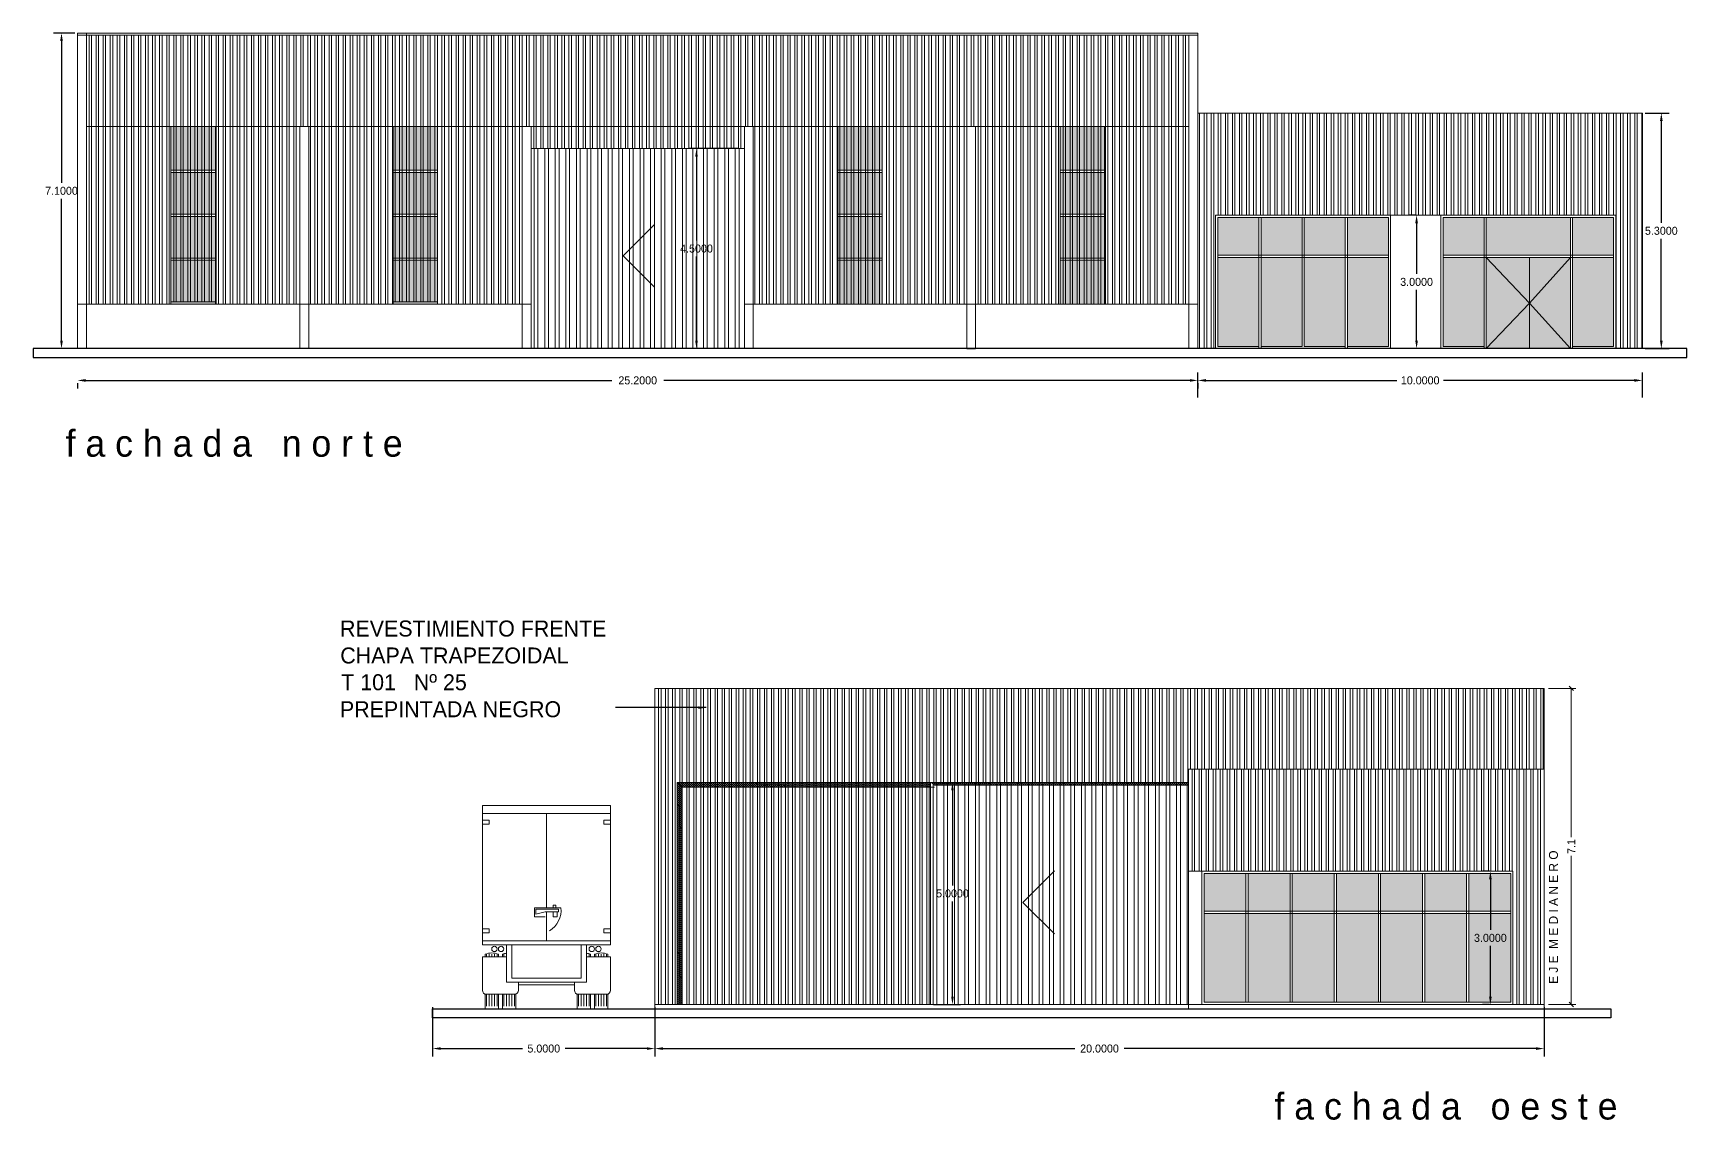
# Model space of a CAD drawing. Header units: millimetres. Extents: x 1972 to 5740, y 370 to 952.
# Drawn here: x 2645.37 to 2682.57, y 476.57 to 501.02 of the extents above; entities that cross this region are included whole.
import ezdxf

# ---------------------------------------------------------------- set-up
doc = ezdxf.new("R2010")
doc.units = ezdxf.units.MM
doc.header["$LTSCALE"] = 15
for name, color, linetype, lineweight in [('COTAS', 5, 'Continuous', 20), ('MUROS', 1, 'Continuous', 30), ('SOMBRAS', 95, 'Continuous', 18), ('VISTAS', 8, 'Continuous', 18)]:
    doc.layers.add(name, color=color, linetype=linetype, lineweight=lineweight)
doc.dimstyles.get("Standard").update_dxf_attribs({"dimtxt": 0.18, "dimasz": 0.18, "dimexe": 0.18, "dimexo": 0.0625, "dimgap": 0.09, "dimtad": 0, "dimtih": 1, "dimtoh": 1, "dimdec": 4, "dimzin": 0, "dimdsep": 46, "dimtxsty": 'Standard', "dimcen": 0.09, "dimadec": 0, "dimazin": 0, "dimtfac": 1, "dimtdec": 4, "dimtofl": 0, "dimtmove": 0, "dimatfit": 3, "dimfxl": 1, "dimtolj": 1, "dimtzin": 0, "dimarcsym": 0})
pattern_1 = [(90, (2965.61063, 724.34068), (-0.15875, 1e-16), []), (90, (2965.5545, 724.39681), (-0.15875, 1e-16), [])]

# ---------------------------------------------------------------- blocks, each defined once
blk = doc.blocks.new('*D82')
at = {"layer": 'Defpoints', "color": 0, "linetype": 'Continuous', "ltscale": 0.001, "transparency": 16777216}
for p in [(2676.528, 496.925), (2676.486, 493.925), (2676.528, 493.925)]:
    blk.add_point(p, dxfattribs=at)
at = {"layer": 'SOMBRAS', "color": 0, "linetype": 'Continuous', "lineweight": -2, "ltscale": 0.001, "transparency": 16777216}
for p, q in [((2676.466, 496.925), (2676.306, 496.925)), ((2676.486, 496.745), (2676.486, 495.605)), ((2676.486, 494.105), (2676.486, 495.245)), ((2676.466, 493.925), (2676.306, 493.925))]:
    blk.add_line(p, q, dxfattribs=at)
at = {"layer": 'SOMBRAS', "color": 0, "linetype": 'Continuous', "ltscale": 0.001, "transparency": 16777216}
for points in [[(2676.456, 496.745), (2676.516, 496.745), (2676.486, 496.925)], [(2676.456, 494.105), (2676.516, 494.105), (2676.486, 493.925)]]:
    blk.add_solid(points, dxfattribs=at)
at = {"layer": 'SOMBRAS', "color": 0, "linetype": 'Continuous', "ltscale": 0.001, "transparency": 16777216, "insert": (2676.486, 495.425), "char_height": 0.18, "attachment_point": 5}
blk.add_mtext('\\A1;3.0000', dxfattribs=at)
blk = doc.blocks.new('*D76')
at = {"layer": 'Defpoints', "color": 0, "linetype": 'Continuous', "ltscale": 0.001, "transparency": 16777216}
for p in [(2681.567, 493.209), (2671.567, 492.76), (2681.567, 492.76)]:
    blk.add_point(p, dxfattribs=at)
at = {"layer": 'SOMBRAS', "color": 0, "linetype": 'Continuous', "lineweight": -2, "ltscale": 0.001, "transparency": 16777216}
for p, q in [((2671.567, 492.823), (2671.567, 493.389)), ((2681.567, 492.823), (2681.567, 493.389)), ((2671.747, 493.209), (2676.042, 493.209)), ((2681.387, 493.209), (2677.092, 493.209))]:
    blk.add_line(p, q, dxfattribs=at)
at = {"layer": 'SOMBRAS', "color": 0, "linetype": 'Continuous', "ltscale": 0.001, "transparency": 16777216}
for points in [[(2671.747, 493.239), (2671.747, 493.179), (2671.567, 493.209)], [(2681.387, 493.239), (2681.387, 493.179), (2681.567, 493.209)]]:
    blk.add_solid(points, dxfattribs=at)
at = {"layer": 'SOMBRAS', "color": 0, "linetype": 'Continuous', "ltscale": 0.001, "transparency": 16777216, "insert": (2676.567, 493.209), "char_height": 0.18, "attachment_point": 5}
blk.add_mtext('\\A1;10.0000', dxfattribs=at)
blk = doc.blocks.new('*D77')
at = {"layer": 'Defpoints', "color": 0, "linetype": 'Continuous', "ltscale": 0.001, "transparency": 16777216}
for p in [(2646.367, 493.209), (2646.367, 493.209), (2671.567, 493.209)]:
    blk.add_point(p, dxfattribs=at)
at = {"layer": 'SOMBRAS', "color": 0, "linetype": 'Continuous', "lineweight": -2, "ltscale": 0.001, "transparency": 16777216}
for p, q in [((2646.367, 493.147), (2646.367, 493.029)), ((2646.547, 493.209), (2658.382, 493.209)), ((2671.387, 493.209), (2659.552, 493.209)), ((2671.567, 493.147), (2671.567, 493.029))]:
    blk.add_line(p, q, dxfattribs=at)
at = {"layer": 'SOMBRAS', "color": 0, "linetype": 'Continuous', "ltscale": 0.001, "transparency": 16777216}
for points in [[(2646.547, 493.239), (2646.547, 493.179), (2646.367, 493.209)], [(2671.387, 493.239), (2671.387, 493.179), (2671.567, 493.209)]]:
    blk.add_solid(points, dxfattribs=at)
at = {"layer": 'SOMBRAS', "color": 0, "linetype": 'Continuous', "ltscale": 0.001, "transparency": 16777216, "insert": (2658.967, 493.209), "char_height": 0.18, "attachment_point": 5}
blk.add_mtext('\\A1;25.2000', dxfattribs=at)
blk = doc.blocks.new('*D78')
at = {"layer": 'Defpoints', "color": 0, "linetype": 'Continuous', "ltscale": 0.001, "transparency": 16777216}
for p in [(2661.292, 498.425), (2660.289, 493.925), (2661.292, 493.925)]:
    blk.add_point(p, dxfattribs=at)
at = {"layer": 'SOMBRAS', "color": 0, "linetype": 'Continuous', "lineweight": -2, "ltscale": 0.001, "transparency": 16777216}
for p, q in [((2661.23, 498.425), (2660.109, 498.425)), ((2660.289, 498.245), (2660.289, 496.355)), ((2660.289, 494.105), (2660.289, 495.995)), ((2661.23, 493.925), (2660.109, 493.925))]:
    blk.add_line(p, q, dxfattribs=at)
at = {"layer": 'SOMBRAS', "color": 0, "linetype": 'Continuous', "ltscale": 0.001, "transparency": 16777216}
for points in [[(2660.259, 498.245), (2660.319, 498.245), (2660.289, 498.425)], [(2660.259, 494.105), (2660.319, 494.105), (2660.289, 493.925)]]:
    blk.add_solid(points, dxfattribs=at)
at = {"layer": 'SOMBRAS', "color": 0, "linetype": 'Continuous', "ltscale": 0.001, "transparency": 16777216, "insert": (2660.289, 496.175), "char_height": 0.18, "attachment_point": 5}
blk.add_mtext('\\A1;4.5000', dxfattribs=at)
blk = doc.blocks.new('_OBLIQUE')
at = {"color": 0, "linetype": 'ByBlock', "ltscale": 0.05}
blk.add_line((-0.5, -0.5), (0.5, 0.5), dxfattribs=at)
blk = doc.blocks.new('*D95')
at = {"layer": 'Defpoints', "color": 0, "linetype": 'Continuous', "ltscale": 0.001, "transparency": 16777216}
for p in [(2659.354, 479.165), (2679.354, 479.165), (2659.354, 478.175)]:
    blk.add_point(p, dxfattribs=at)
at = {"layer": 'SOMBRAS', "color": 0, "linetype": 'Continuous', "lineweight": -2, "ltscale": 0.001, "transparency": 16777216}
for p, q in [((2659.354, 479.103), (2659.354, 477.995)), ((2679.354, 479.103), (2679.354, 477.995)), ((2659.534, 478.175), (2668.799, 478.175)), ((2679.174, 478.175), (2669.909, 478.175))]:
    blk.add_line(p, q, dxfattribs=at)
at = {"layer": 'SOMBRAS', "color": 0, "linetype": 'Continuous', "ltscale": 0.001, "transparency": 16777216}
for points in [[(2659.534, 478.205), (2659.534, 478.145), (2659.354, 478.175)], [(2679.174, 478.205), (2679.174, 478.145), (2679.354, 478.175)]]:
    blk.add_solid(points, dxfattribs=at)
at = {"layer": 'SOMBRAS', "color": 0, "linetype": 'Continuous', "ltscale": 0.001, "transparency": 16777216, "insert": (2669.354, 478.175), "char_height": 0.18, "attachment_point": 5}
blk.add_mtext('\\A1;20.0000', dxfattribs=at)
blk = doc.blocks.new('*D96')
at = {"layer": 'Defpoints', "color": 0, "linetype": 'Continuous', "ltscale": 0.001, "transparency": 16777216}
for p in [(2654.354, 479.165), (2659.354, 479.165), (2654.354, 478.175)]:
    blk.add_point(p, dxfattribs=at)
at = {"layer": 'SOMBRAS', "color": 0, "linetype": 'Continuous', "lineweight": -2, "ltscale": 0.001, "transparency": 16777216}
for p, q in [((2654.354, 479.103), (2654.354, 477.995)), ((2659.354, 479.103), (2659.354, 477.995)), ((2654.534, 478.175), (2656.374, 478.175)), ((2659.174, 478.175), (2657.334, 478.175))]:
    blk.add_line(p, q, dxfattribs=at)
at = {"layer": 'SOMBRAS', "color": 0, "linetype": 'Continuous', "ltscale": 0.001, "transparency": 16777216}
for points in [[(2654.534, 478.205), (2654.534, 478.145), (2654.354, 478.175)], [(2659.174, 478.205), (2659.174, 478.145), (2659.354, 478.175)]]:
    blk.add_solid(points, dxfattribs=at)
at = {"layer": 'SOMBRAS', "color": 0, "linetype": 'Continuous', "ltscale": 0.001, "transparency": 16777216, "insert": (2656.854, 478.175), "char_height": 0.18, "attachment_point": 5}
blk.add_mtext('\\A1;5.0000', dxfattribs=at)
blk = doc.blocks.new('*D327')
at = {"layer": 'Defpoints', "color": 0, "linetype": 'Continuous', "ltscale": 0.001, "transparency": 16777216}
for p in [(2665.554, 484.165), (2665.554, 479.165), (2666.047, 479.165)]:
    blk.add_point(p, dxfattribs=at)
at = {"layer": 'SOMBRAS', "color": 0, "linetype": 'Continuous', "lineweight": -2, "ltscale": 0.001, "transparency": 16777216}
for p, q in [((2665.617, 484.165), (2666.227, 484.165)), ((2666.047, 483.985), (2666.047, 481.845)), ((2666.047, 479.345), (2666.047, 481.485)), ((2665.617, 479.165), (2666.227, 479.165))]:
    blk.add_line(p, q, dxfattribs=at)
at = {"layer": 'SOMBRAS', "color": 0, "linetype": 'Continuous', "ltscale": 0.001, "transparency": 16777216}
for points in [[(2666.017, 483.985), (2666.077, 483.985), (2666.047, 484.165)], [(2666.017, 479.345), (2666.077, 479.345), (2666.047, 479.165)]]:
    blk.add_solid(points, dxfattribs=at)
at = {"layer": 'SOMBRAS', "color": 0, "linetype": 'Continuous', "ltscale": 0.001, "transparency": 16777216, "insert": (2666.047, 481.665), "char_height": 0.18, "attachment_point": 5}
blk.add_mtext('\\A1;5.0000', dxfattribs=at)
blk = doc.blocks.new('*D328')
at = {"layer": 'Defpoints', "color": 0, "linetype": 'Continuous', "ltscale": 0.001, "transparency": 16777216}
for p in [(2678.189, 482.165), (2678.146, 479.165), (2678.189, 479.165)]:
    blk.add_point(p, dxfattribs=at)
at = {"layer": 'SOMBRAS', "color": 0, "linetype": 'Continuous', "lineweight": -2, "ltscale": 0.001, "transparency": 16777216}
for p, q in [((2678.126, 482.165), (2677.966, 482.165)), ((2678.146, 481.985), (2678.146, 480.845)), ((2678.146, 479.345), (2678.146, 480.485)), ((2678.126, 479.165), (2677.966, 479.165))]:
    blk.add_line(p, q, dxfattribs=at)
at = {"layer": 'SOMBRAS', "color": 0, "linetype": 'Continuous', "ltscale": 0.001, "transparency": 16777216}
for points in [[(2678.116, 481.985), (2678.176, 481.985), (2678.146, 482.165)], [(2678.116, 479.345), (2678.176, 479.345), (2678.146, 479.165)]]:
    blk.add_solid(points, dxfattribs=at)
at = {"layer": 'SOMBRAS', "color": 0, "linetype": 'Continuous', "ltscale": 0.001, "transparency": 16777216, "insert": (2678.146, 480.665), "char_height": 0.18, "attachment_point": 5}
blk.add_mtext('\\A1;3.0000', dxfattribs=at)
blk = doc.blocks.new('*D105')
at = {"layer": 'Defpoints', "color": 0, "linetype": 'Continuous', "ltscale": 0.001, "transparency": 16777216}
for p in [(2646.367, 501.025), (2646.006, 493.925), (2646.367, 493.925)]:
    blk.add_point(p, dxfattribs=at)
at = {"layer": 'SOMBRAS', "color": 0, "linetype": 'Continuous', "lineweight": -2, "ltscale": 0.001, "transparency": 16777216}
for p, q in [((2646.304, 501.025), (2645.826, 501.025)), ((2646.006, 500.845), (2646.006, 497.655)), ((2646.006, 494.105), (2646.006, 497.295)), ((2646.304, 493.925), (2645.826, 493.925))]:
    blk.add_line(p, q, dxfattribs=at)
at = {"layer": 'SOMBRAS', "color": 0, "linetype": 'Continuous', "ltscale": 0.001, "transparency": 16777216}
for points in [[(2645.976, 500.845), (2646.036, 500.845), (2646.006, 501.025)], [(2645.976, 494.105), (2646.036, 494.105), (2646.006, 493.925)]]:
    blk.add_solid(points, dxfattribs=at)
at = {"layer": 'SOMBRAS', "color": 0, "linetype": 'Continuous', "ltscale": 0.001, "transparency": 16777216, "insert": (2646.006, 497.475), "char_height": 0.18, "attachment_point": 5}
blk.add_mtext('\\A1;7.1000', dxfattribs=at)
blk = doc.blocks.new('*D280')
at = {"layer": 'Defpoints', "color": 0, "linetype": 'Continuous', "ltscale": 0.001, "transparency": 16777216}
for p in [(2681.567, 499.225), (2681.567, 493.925), (2681.991, 493.925)]:
    blk.add_point(p, dxfattribs=at)
at = {"layer": 'SOMBRAS', "color": 0, "linetype": 'Continuous', "lineweight": -2, "ltscale": 0.001, "transparency": 16777216}
for p, q in [((2681.629, 499.225), (2682.171, 499.225)), ((2681.991, 499.045), (2681.991, 496.755)), ((2681.991, 494.105), (2681.991, 496.395)), ((2681.629, 493.925), (2682.171, 493.925))]:
    blk.add_line(p, q, dxfattribs=at)
at = {"layer": 'SOMBRAS', "color": 0, "linetype": 'Continuous', "ltscale": 0.001, "transparency": 16777216}
for points in [[(2681.961, 499.045), (2682.021, 499.045), (2681.991, 499.225)], [(2681.961, 494.105), (2682.021, 494.105), (2681.991, 493.925)]]:
    blk.add_solid(points, dxfattribs=at)
at = {"layer": 'SOMBRAS', "color": 0, "linetype": 'Continuous', "ltscale": 0.001, "transparency": 16777216, "insert": (2681.991, 496.575), "char_height": 0.18, "attachment_point": 5}
blk.add_mtext('\\A1;5.3000', dxfattribs=at)

msp = doc.modelspace()

# ---------------------------------------------------------------- hatches: boundary and pattern name
at = {"layer": 'SOMBRAS'}
h = msp.add_hatch(dxfattribs=at)
h.set_pattern_fill('STEEL', color=256, scale=0.05, angle=45, style=0)
h.set_pattern_definition(pattern_1)
h.paths.add_polyline_path([(2668.46683, 498.92484), (2669.46683, 498.92484), (2669.46683, 497.93734), (2668.46683, 497.93734)])
h.paths.add_polyline_path([(2668.46683, 497.93734), (2669.46683, 497.93734), (2669.46683, 497.88734), (2668.46683, 497.88734)])
h.paths.add_polyline_path([(2668.46683, 497.88734), (2669.46683, 497.88734), (2669.46683, 496.94984), (2668.46683, 496.94984)])
h.paths.add_polyline_path([(2668.46683, 496.94984), (2669.46683, 496.94984), (2669.46683, 496.89984), (2668.46683, 496.89984)])
h.paths.add_polyline_path([(2668.46683, 496.89984), (2669.46683, 496.89984), (2669.46683, 495.96234), (2668.46683, 495.96234)])
h.paths.add_polyline_path([(2668.46683, 495.96234), (2669.46683, 495.96234), (2669.46683, 495.91234), (2668.46683, 495.91234)])
h.paths.add_polyline_path([(2668.46683, 495.91234), (2669.46683, 495.91234), (2669.46683, 494.92484), (2668.46683, 494.92484)])
h.paths.add_polyline_path([(2663.46683, 495.91234), (2664.46683, 495.91234), (2664.46683, 494.92484), (2663.46683, 494.92484)])
h.paths.add_polyline_path([(2663.46683, 495.96234), (2664.46683, 495.96234), (2664.46683, 495.91234), (2663.46683, 495.91234)])
h.paths.add_polyline_path([(2663.46683, 496.89984), (2664.46683, 496.89984), (2664.46683, 495.96234), (2663.46683, 495.96234)])
h.paths.add_polyline_path([(2663.46683, 496.94984), (2664.46683, 496.94984), (2664.46683, 496.89984), (2663.46683, 496.89984)])
h.paths.add_polyline_path([(2663.46683, 497.88734), (2664.46683, 497.88734), (2664.46683, 496.94984), (2663.46683, 496.94984)])
h.paths.add_polyline_path([(2663.46683, 497.93734), (2664.46683, 497.93734), (2664.46683, 497.88734), (2663.46683, 497.88734)])
h.paths.add_polyline_path([(2663.46683, 498.92484), (2664.46683, 498.92484), (2664.46683, 497.93734), (2663.46683, 497.93734)])
h.paths.add_polyline_path([(2653.46683, 495.91234), (2654.46683, 495.91234), (2654.46683, 494.97484), (2653.46683, 494.97484)])
h.paths.add_polyline_path([(2653.46683, 495.96234), (2654.46683, 495.96234), (2654.46683, 495.91234), (2653.46683, 495.91234)])
h.paths.add_polyline_path([(2653.46683, 496.89984), (2654.46683, 496.89984), (2654.46683, 495.96234), (2653.46683, 495.96234)])
h.paths.add_polyline_path([(2653.46683, 496.94984), (2654.46683, 496.94984), (2654.46683, 496.89984), (2653.46683, 496.89984)])
h.paths.add_polyline_path([(2653.46683, 497.88734), (2654.46683, 497.88734), (2654.46683, 496.94984), (2653.46683, 496.94984)])
h.paths.add_polyline_path([(2653.46683, 497.93734), (2654.46683, 497.93734), (2654.46683, 497.88734), (2653.46683, 497.88734)])
h.paths.add_polyline_path([(2653.46683, 498.92484), (2654.46683, 498.92484), (2654.46683, 497.93734), (2653.46683, 497.93734)])
h.paths.add_polyline_path([(2648.46683, 495.91234), (2649.46683, 495.91234), (2649.46683, 494.97484), (2648.46683, 494.97484)])
h.paths.add_polyline_path([(2648.46683, 495.96234), (2649.46683, 495.96234), (2649.46683, 495.91234), (2648.46683, 495.91234)])
h.paths.add_polyline_path([(2648.46683, 496.89984), (2649.46683, 496.89984), (2649.46683, 495.96234), (2648.46683, 495.96234)])
h.paths.add_polyline_path([(2648.46683, 496.94984), (2649.46683, 496.94984), (2649.46683, 496.89984), (2648.46683, 496.89984)])
h.paths.add_polyline_path([(2648.46683, 497.88734), (2649.46683, 497.88734), (2649.46683, 496.94984), (2648.46683, 496.94984)])
h.paths.add_polyline_path([(2648.46683, 497.93734), (2649.46683, 497.93734), (2649.46683, 497.88734), (2648.46683, 497.88734)])
h.paths.add_polyline_path([(2648.46683, 498.92484), (2649.46683, 498.92484), (2649.46683, 497.93734), (2648.46683, 497.93734)])
h.paths.add_polyline_path([(2669.46683, 498.92484), (2671.36683, 498.92484), (2671.36683, 494.92484), (2669.46683, 494.92484)])
h.paths.add_polyline_path([(2666.56683, 498.92484), (2668.46683, 498.92484), (2668.46683, 494.92484), (2666.56683, 494.92484)])
h.paths.add_polyline_path([(2664.46683, 498.92484), (2666.36683, 498.92484), (2666.36683, 494.92484), (2664.46683, 494.92484)])
h.paths.add_polyline_path([(2663.46683, 494.92484), (2661.56683, 494.92484), (2661.56683, 498.92484), (2663.46683, 498.92484)])
h.paths.add_polyline_path([(2656.36683, 494.92484), (2654.46683, 494.92484), (2654.46683, 498.92484), (2656.36683, 498.92484)])
h.paths.add_polyline_path([(2653.46683, 494.92484), (2651.56683, 494.92484), (2651.56683, 498.92484), (2653.46683, 498.92484)])
h.paths.add_polyline_path([(2649.46683, 498.92484), (2651.36683, 498.92484), (2651.36683, 494.92484), (2649.46683, 494.92484)])
h.paths.add_polyline_path([(2648.46683, 494.92484), (2646.56683, 494.92484), (2646.56683, 498.92484), (2648.46683, 498.92484)])
h.paths.add_polyline_path([(2661.36683, 498.42484), (2659.46683, 498.42484), (2659.46683, 498.92484), (2661.36683, 498.92484)])
h.paths.add_polyline_path([(2658.46683, 498.42484), (2656.56683, 498.42484), (2656.56683, 498.92484), (2658.46683, 498.92484)])
h.paths.add_polyline_path([(2659.46683, 498.42484), (2658.46683, 498.42484), (2658.46683, 498.92484), (2659.46683, 498.92484)])
h.paths.add_polyline_path([(2671.36683, 500.97484), (2646.56683, 500.97484), (2646.56683, 498.92484), (2671.36683, 498.92484)])
h = msp.add_hatch(dxfattribs=at)
h.set_pattern_fill('STEEL', color=256, scale=0.05, angle=45, style=0)
h.set_pattern_definition(pattern_1)
h.paths.add_polyline_path([(2681.56683, 499.22484), (2671.56683, 499.22484), (2671.56683, 493.92484), (2671.96683, 493.92484), (2671.96683, 496.92484), (2680.96683, 496.92484), (2680.96683, 493.92484), (2681.35683, 493.92484), (2681.47633, 493.92484), (2681.56683, 493.92484)])
at = {"layer": 'SOMBRAS', "linetype": 'Continuous', "ltscale": 0.001}
h = msp.add_hatch(color=256, dxfattribs=at)
h.set_gradient(color1=(122, 128, 133), one_color=1, tint=1, name='INVHEMISPHERICAL')
h.paths.add_polyline_path([(2648.46683, 498.92484), (2649.46683, 498.92484), (2649.46683, 497.93734), (2648.46683, 497.93734)])
h.paths.add_polyline_path([(2648.46683, 496.94984), (2648.46683, 497.88734), (2649.46683, 497.88734), (2649.46683, 496.94984)])
h.paths.add_polyline_path([(2649.46683, 496.89984), (2649.46683, 495.96234), (2648.46683, 495.96234), (2648.46683, 496.89984)])
h.paths.add_polyline_path([(2648.46683, 494.92484), (2648.46683, 495.91234), (2649.46683, 495.91234), (2649.46683, 494.92484)])
h = msp.add_hatch(color=256, dxfattribs=at)
h.set_gradient(color1=(122, 128, 133), one_color=1, tint=1, name='INVHEMISPHERICAL')
h.paths.add_polyline_path([(2653.46683, 498.92484), (2654.46683, 498.92484), (2654.46683, 497.93734), (2653.46683, 497.93734)])
h.paths.add_polyline_path([(2653.46683, 496.94984), (2653.46683, 497.88734), (2654.46683, 497.88734), (2654.46683, 496.94984)])
h.paths.add_polyline_path([(2654.46683, 496.89984), (2654.46683, 495.96234), (2653.46683, 495.96234), (2653.46683, 496.89984)])
h.paths.add_polyline_path([(2653.46683, 494.92484), (2653.46683, 495.91234), (2654.46683, 495.91234), (2654.46683, 494.92484)])
h = msp.add_hatch(color=256, dxfattribs=at)
h.set_gradient(color1=(122, 128, 133), one_color=1, tint=1, name='INVHEMISPHERICAL')
h.paths.add_polyline_path([(2663.46683, 498.92484), (2664.46683, 498.92484), (2664.46683, 497.93734), (2663.46683, 497.93734)])
h.paths.add_polyline_path([(2663.46683, 496.94984), (2663.46683, 497.88734), (2664.46683, 497.88734), (2664.46683, 496.94984)])
h.paths.add_polyline_path([(2664.46683, 496.89984), (2664.46683, 495.96234), (2663.46683, 495.96234), (2663.46683, 496.89984)])
h.paths.add_polyline_path([(2663.46683, 494.92484), (2663.46683, 495.91234), (2664.46683, 495.91234), (2664.46683, 494.92484)])
h = msp.add_hatch(color=256, dxfattribs=at)
h.set_gradient(color1=(122, 128, 133), one_color=1, tint=1, name='INVHEMISPHERICAL')
h.paths.add_polyline_path([(2668.46683, 498.92484), (2669.46683, 498.92484), (2669.46683, 497.93734), (2668.46683, 497.93734)])
h.paths.add_polyline_path([(2668.46683, 496.94984), (2668.46683, 497.88734), (2669.46683, 497.88734), (2669.46683, 496.94984)])
h.paths.add_polyline_path([(2669.46683, 496.89984), (2669.46683, 495.96234), (2668.46683, 495.96234), (2668.46683, 496.89984)])
h.paths.add_polyline_path([(2668.46683, 494.92484), (2668.46683, 495.91234), (2669.46683, 495.91234), (2669.46683, 494.92484)])
at = {"layer": 'SOMBRAS'}
h = msp.add_hatch(dxfattribs=at)
h.set_pattern_fill('STEEL', color=256, scale=0.075, angle=45, style=0)
h.set_pattern_definition([(90, (3030.57782, 1465.9276), (-0.238125, 1e-16), []), (90, (3030.49363, 1466.01178), (-0.238125, 1e-16), [])])
h.paths.add_polyline_path([(2661.36683, 493.92484), (2661.36683, 498.42484), (2656.56683, 498.42484), (2656.56683, 493.92484)])
at = {"layer": 'SOMBRAS', "linetype": 'Continuous', "ltscale": 0.001}
h = msp.add_hatch(color=256, dxfattribs=at)
h.set_gradient(color1=(122, 128, 133), one_color=1, tint=1)
h.paths.add_polyline_path([(2679.9454, 496.02484), (2679.9454, 496.87484), (2678.05254, 496.87484), (2678.05254, 496.02484)])
h.paths.add_polyline_path([(2678.00254, 496.02484), (2678.00254, 496.87484), (2677.08111, 496.87484), (2677.08111, 496.02484)], flags=17)
h.paths.add_polyline_path([(2672.93826, 493.97484), (2672.93826, 495.97484), (2672.01683, 495.97484), (2672.01683, 493.97484)])
h.paths.add_polyline_path([(2673.90969, 493.97484), (2673.90969, 495.97484), (2672.98826, 495.97484), (2672.98826, 493.97484)])
h.paths.add_polyline_path([(2674.88111, 493.97484), (2674.88111, 495.97484), (2673.95969, 495.97484), (2673.95969, 493.97484)])
h.paths.add_polyline_path([(2675.85254, 493.97484), (2675.85254, 495.97484), (2674.93111, 495.97484), (2674.93111, 493.97484)])
h.paths.add_polyline_path([(2675.85254, 496.02484), (2675.85254, 496.87484), (2674.93111, 496.87484), (2674.93111, 496.02484)])
h.paths.add_polyline_path([(2674.88111, 496.02484), (2674.88111, 496.87484), (2673.95969, 496.87484), (2673.95969, 496.02484)])
h.paths.add_polyline_path([(2673.90969, 496.02484), (2673.90969, 496.87484), (2672.98826, 496.87484), (2672.98826, 496.02484)])
h.paths.add_polyline_path([(2672.93826, 496.02484), (2672.93826, 496.87484), (2672.01683, 496.87484), (2672.01683, 496.02484)])
h.paths.add_polyline_path([(2678.00254, 493.97484), (2678.00254, 495.97484), (2677.08111, 495.97484), (2677.08111, 493.97484)], flags=17)
h.paths.add_polyline_path([(2679.0255, 494.94984), (2678.05254, 495.97484), (2678.05254, 493.92484)], flags=17)
h.paths.add_polyline_path([(2679.0255, 493.92484), (2679.0255, 494.94984), (2678.05254, 493.92484)])
h.paths.add_polyline_path([(2679.0255, 494.94984), (2679.0255, 495.97484), (2678.05254, 495.97484)], flags=17)
h.paths.add_polyline_path([(2679.9454, 495.97484), (2679.0255, 495.97484), (2679.0255, 494.94984)], flags=17)
h.paths.add_polyline_path([(2679.9454, 493.92484), (2679.9454, 495.97484), (2679.0255, 494.94984)], flags=17)
h.paths.add_polyline_path([(2679.9454, 493.92484), (2679.0255, 494.94984), (2679.0255, 493.92484)], flags=17)
h.paths.add_polyline_path([(2680.91683, 493.97484), (2680.91683, 495.97484), (2679.9954, 495.97484), (2679.9954, 493.97484)], flags=17)
h.paths.add_polyline_path([(2680.91683, 496.02484), (2680.91683, 496.87484), (2679.9954, 496.87484), (2679.9954, 496.02484)], flags=17)
at = {"layer": 'SOMBRAS'}
h = msp.add_hatch(dxfattribs=at)
h.set_pattern_fill('STEEL', color=256, scale=0.05, angle=45, style=0)
h.set_pattern_definition([(90, (2491.21654, 799.25329), (-0.15875, 0), []), (90, (2491.16042, 799.30941), (-0.15875, 0), [])])
h.paths.add_polyline_path([(2659.35449, 486.27826), (2659.35449, 479.16547), (2665.55449, 479.16547), (2665.55449, 484.16547), (2671.35449, 484.16547), (2671.35449, 484.46547), (2679.35449, 484.46547), (2679.35449, 486.27826)])
h.paths.add_polyline_path([(2665.61168, 481.80047), (2666.48168, 481.80047), (2666.48168, 481.53047), (2665.61168, 481.53047)], flags=25)
h = msp.add_hatch(dxfattribs=at)
h.set_pattern_fill('STEEL', color=256, scale=0.05, angle=45, style=0)
h.set_pattern_definition([(90, (1749.62964, 864.22048), (-0.15875, 0), []), (90, (1749.57351, 864.2766), (-0.15875, 0), [])])
h.paths.add_polyline_path([(2671.35449, 484.46547), (2671.35449, 482.16547), (2678.65449, 482.16547), (2678.65449, 479.16547), (2679.35449, 479.16547), (2679.35449, 484.46547)])
at = {"layer": 'SOMBRAS', "linetype": 'Continuous', "ltscale": 0.001}
h = msp.add_hatch(dxfattribs=at)
h.set_pattern_fill('LINE', color=256, scale=0.01, angle=135, style=0)
h.set_pattern_definition([(135, (2659.85488, 479.165466), (-0.02245064, -0.02245064), [])])
h.paths.add_polyline_path([(2671.35449, 484.16547), (2665.57706, 484.16547), (2665.63949, 484.10303), (2671.35449, 484.10303)])
h.paths.add_polyline_path([(2665.55449, 484.0594), (2665.55449, 484.16547), (2659.85488, 484.16547), (2659.96095, 484.0594)])
h.paths.add_polyline_path([(2659.85488, 479.16547), (2659.96095, 479.16547), (2659.96095, 484.0594), (2659.85488, 484.16547)])
h.paths.add_polyline_path([(2665.90985, 481.57617), (2665.90985, 481.75476), (2666.18351, 481.75476), (2666.18351, 481.57617)], flags=9)
at = {"layer": 'SOMBRAS'}
h = msp.add_hatch(dxfattribs=at)
h.set_pattern_fill('STEEL', color=256, scale=0.075, angle=45, style=0)
h.set_pattern_definition([(90, (1749.62964, 864.22048), (-0.238125, 0), []), (90, (1749.54545, 864.30467), (-0.238125, 0), [])])
h.paths.add_polyline_path([(2665.55449, 484.16547), (2671.35449, 484.16547), (2671.35449, 479.16547), (2665.55449, 479.16547)])
h.paths.add_polyline_path([(2666.18351, 481.57617), (2666.18351, 481.75476), (2665.90985, 481.75476), (2665.90985, 481.57617)], flags=24)
at = {"layer": 'SOMBRAS', "linetype": 'Continuous', "ltscale": 0.001}
h = msp.add_hatch(color=256, dxfattribs=at)
h.set_gradient(color1=(122, 128, 133), one_color=1, tint=1, name='HEMISPHERICAL')
h.paths.add_polyline_path([(2677.66163, 479.21547), (2678.60449, 479.21547), (2678.60449, 481.21547), (2677.66163, 481.21547)])
h.paths.add_polyline_path([(2677.61163, 481.21547), (2676.66878, 481.21547), (2676.66878, 479.21547), (2677.61163, 479.21547)])
h.paths.add_polyline_path([(2675.67592, 479.21547), (2676.61878, 479.21547), (2676.61878, 481.21547), (2675.67592, 481.21547)])
h.paths.add_polyline_path([(2674.68306, 479.21547), (2675.62592, 479.21547), (2675.62592, 481.21547), (2674.68306, 481.21547)])
h.paths.add_polyline_path([(2674.63306, 481.21547), (2673.69021, 481.21547), (2673.69021, 479.21547), (2674.63306, 479.21547)])
h.paths.add_polyline_path([(2673.64021, 481.21547), (2672.69735, 481.21547), (2672.69735, 479.21547), (2673.64021, 479.21547)])
h.paths.add_polyline_path([(2672.64735, 481.21547), (2671.70449, 481.21547), (2671.70449, 479.21547), (2672.64735, 479.21547)])
h.paths.add_polyline_path([(2672.64735, 481.26547), (2672.64735, 482.11547), (2671.70449, 482.11547), (2671.70449, 481.26547)])
h.paths.add_polyline_path([(2672.69735, 482.11547), (2672.69735, 481.26547), (2673.64021, 481.26547), (2673.64021, 482.11547)])
h.paths.add_polyline_path([(2674.63306, 481.26547), (2674.63306, 482.11547), (2673.69021, 482.11547), (2673.69021, 481.26547)])
h.paths.add_polyline_path([(2674.68306, 481.26547), (2675.62592, 481.26547), (2675.62592, 482.11547), (2674.68306, 482.11547)])
h.paths.add_polyline_path([(2676.61878, 481.26547), (2676.61878, 482.11547), (2675.67592, 482.11547), (2675.67592, 481.26547)])
h.paths.add_polyline_path([(2676.66878, 481.26547), (2677.61163, 481.26547), (2677.61163, 482.11547), (2676.66878, 482.11547)])
h.paths.add_polyline_path([(2678.60449, 481.26547), (2678.60449, 482.11547), (2677.66163, 482.11547), (2677.66163, 481.26547)])
h.paths.add_polyline_path([(2677.71144, 480.80047), (2678.58144, 480.80047), (2678.58144, 480.53047), (2677.71144, 480.53047)], flags=24)

# ---------------------------------------------------------------- linework, layer by layer
at = {"layer": 'MUROS', "linetype": 'Continuous', "ltscale": 0.001}
for p, q in [((2658.63999, 496.01312), (2659.3471, 496.72023)), ((2658.63999, 496.01312), (2659.3471, 495.30601)), ((2667.63248, 481.46547), (2668.33959, 482.17257)), ((2667.63248, 481.46547), (2668.33959, 480.75836))]:
    msp.add_line(p, q, dxfattribs=at)
for points in [[(2682.56683, 493.92484), (2646.36683, 493.92484), (2645.36683, 493.92484), (2645.36683, 493.72484), (2682.56683, 493.72484), (2682.56683, 493.92484)], [(2666.36683, 493.92484), (2666.56683, 493.92484)]]:
    msp.add_lwpolyline(points, dxfattribs=at)
msp.add_lwpolyline([(2679.35449, 479.06547), (2680.85449, 479.06547), (2680.85449, 478.86547), (2659.35449, 478.86547), (2654.35449, 478.86547), (2654.35449, 479.06547)], close=True, dxfattribs=at)
at = {"layer": 'SOMBRAS', "linetype": 'Continuous', "ltscale": 0.001}
for p, q in [((2671.96683, 496.92484), (2671.96683, 493.92484)), ((2672.01683, 493.97484), (2672.01683, 496.87484)), ((2672.01683, 496.87484), (2672.01683, 496.87484)), ((2677.03111, 496.92484), (2677.03111, 493.92484)), ((2677.08111, 493.97484), (2677.08111, 496.87484)), ((2677.08111, 496.87484), (2677.08111, 496.87484)), ((2672.93826, 493.97484), (2672.01683, 493.97484)), ((2678.00254, 493.97484), (2677.08111, 493.97484)), ((2679.45449, 486.27826), (2680.06663, 486.27826)), ((2679.96663, 486.27826), (2679.96663, 482.93427)), ((2679.96663, 479.16547), (2679.96663, 482.50945)), ((2671.35449, 482.16547), (2678.65449, 482.16547)), ((2671.65449, 479.16547), (2671.65449, 482.16547)), ((2671.35449, 479.16547), (2671.65449, 479.16547)), ((2679.45449, 479.16547), (2680.06663, 479.16547))]:
    msp.add_line(p, q, dxfattribs=at)
at = {"layer": 'SOMBRAS', "color": 0, "linetype": 'ByBlock'}
for p, q in [((2655.47395, 483.64547), (2655.47395, 480.50547)), ((2658.35395, 483.64547), (2655.47395, 483.64547)), ((2658.35395, 480.50547), (2658.35395, 483.64547)), ((2658.35395, 483.46547), (2655.47395, 483.46547)), ((2656.91395, 483.46547), (2656.91395, 481.34547)), ((2656.91395, 481.25547), (2656.91395, 480.59547)), ((2658.35395, 480.59547), (2655.47395, 480.59547)), ((2658.35395, 480.50547), (2655.47395, 480.50547)), ((2655.53395, 480.29547), (2655.53395, 480.23547)), ((2655.83395, 480.29547), (2655.83395, 480.23547)), ((2655.92395, 480.29547), (2655.92395, 480.23547)), ((2656.01395, 480.50547), (2656.01395, 479.66547)), ((2657.81395, 480.50547), (2657.81395, 479.66547)), ((2657.90395, 480.29547), (2657.90395, 480.23547)), ((2657.99395, 480.29547), (2657.99395, 480.23547)), ((2658.29395, 480.29547), (2658.29395, 480.23547)), ((2655.47395, 480.23547), (2655.47395, 479.48547)), ((2656.01395, 480.23547), (2655.47395, 480.23547)), ((2657.81395, 480.23547), (2658.35395, 480.23547)), ((2658.35395, 480.23547), (2658.35395, 479.48547)), ((2657.81395, 479.66547), (2656.01395, 479.66547)), ((2656.28395, 479.48547), (2656.28395, 479.66547)), ((2657.54395, 479.48547), (2657.54395, 479.66547)), ((2655.53395, 479.39547), (2655.53395, 479.06547)), ((2655.56395, 479.39547), (2656.19395, 479.39547)), ((2655.83395, 479.39547), (2655.83395, 479.06547)), ((2655.92395, 479.39547), (2655.92395, 479.06547)), ((2656.22395, 479.39547), (2656.22395, 479.06547)), ((2657.60395, 479.39547), (2657.60395, 479.06547)), ((2658.26395, 479.39547), (2657.63395, 479.39547)), ((2657.90395, 479.39547), (2657.90395, 479.06547)), ((2657.99395, 479.39547), (2657.99395, 479.06547)), ((2658.29395, 479.39547), (2658.29395, 479.06547))]:
    msp.add_line(p, q, dxfattribs=at)
at = {"layer": 'SOMBRAS'}
for p, q in [((2655.62395, 483.31547), (2655.47395, 483.31547)), ((2655.62395, 483.22547), (2655.62395, 483.31547)), ((2658.20395, 483.22547), (2658.20395, 483.31547)), ((2658.20395, 483.31547), (2658.35395, 483.31547)), ((2655.47395, 483.22547), (2655.62395, 483.22547)), ((2658.35395, 483.22547), (2658.20395, 483.22547)), ((2657.12395, 481.40547), (2657.06395, 481.40547)), ((2657.06395, 481.40547), (2657.06395, 481.34547)), ((2657.12395, 481.34547), (2657.12395, 481.40547)), ((2656.64395, 481.34547), (2657.2406, 481.34547)), ((2656.64395, 481.34547), (2656.64395, 481.13547)), ((2656.64395, 481.13547), (2656.88395, 481.13547)), ((2656.67395, 481.31547), (2657.18395, 481.31547)), ((2656.67395, 481.19547), (2656.67395, 481.31547)), ((2656.88395, 481.25547), (2656.67395, 481.19547)), ((2657.18395, 481.25547), (2656.88395, 481.25547)), ((2657.06395, 481.13547), (2657.06395, 481.25547)), ((2657.15395, 481.13547), (2657.06395, 481.13547)), ((2657.15395, 481.25547), (2657.15395, 481.13547)), ((2657.18395, 481.31547), (2657.18395, 481.25547)), ((2655.62395, 480.86547), (2655.47395, 480.86547)), ((2655.47395, 480.77547), (2655.62395, 480.77547)), ((2655.62395, 480.77547), (2655.62395, 480.86547)), ((2658.20395, 480.86547), (2658.35395, 480.86547)), ((2658.20395, 480.77547), (2658.20395, 480.86547)), ((2658.35395, 480.77547), (2658.20395, 480.77547)), ((2655.56395, 480.23547), (2655.56395, 480.2918)), ((2655.62395, 480.29547), (2655.62395, 480.23547)), ((2655.68395, 480.23547), (2655.68395, 480.29547)), ((2655.74395, 480.23547), (2655.74395, 480.29547)), ((2655.80395, 480.23547), (2655.80395, 480.29547)), ((2655.95395, 480.23547), (2655.95395, 480.29547)), ((2656.13395, 480.50547), (2656.13395, 479.75547)), ((2657.69395, 480.50547), (2657.69395, 479.75547)), ((2657.87395, 480.23547), (2657.87395, 480.29547)), ((2658.02395, 480.23547), (2658.02395, 480.29547)), ((2658.08395, 480.23547), (2658.08395, 480.29547)), ((2658.14395, 480.23547), (2658.14395, 480.29547)), ((2658.20395, 480.29547), (2658.20395, 480.23547)), ((2658.26395, 480.23547), (2658.26395, 480.2918)), ((2657.69395, 479.75547), (2656.13395, 479.75547)), ((2657.54395, 479.60547), (2656.28395, 479.60547)), ((2655.56395, 479.39547), (2655.56395, 479.12547)), ((2655.62395, 479.39547), (2655.62395, 479.12547)), ((2655.68395, 479.39547), (2655.68395, 479.12547)), ((2655.74395, 479.39547), (2655.74395, 479.12547)), ((2655.80395, 479.39547), (2655.80395, 479.12547)), ((2655.95395, 479.39547), (2655.95395, 479.12547)), ((2656.01395, 479.39547), (2656.01395, 479.12547)), ((2656.07395, 479.39547), (2656.07395, 479.12547)), ((2656.13395, 479.39547), (2656.13395, 479.12547)), ((2656.19395, 479.39547), (2656.19395, 479.12547)), ((2657.63395, 479.39547), (2657.63395, 479.12547)), ((2657.69395, 479.39547), (2657.69395, 479.12547)), ((2657.75395, 479.39547), (2657.75395, 479.12547)), ((2657.81395, 479.39547), (2657.81395, 479.12547)), ((2657.87395, 479.39547), (2657.87395, 479.12547)), ((2658.02395, 479.39547), (2658.02395, 479.12547)), ((2658.08395, 479.39547), (2658.08395, 479.12547)), ((2658.14395, 479.39547), (2658.14395, 479.12547)), ((2658.20395, 479.39547), (2658.20395, 479.12547)), ((2658.26395, 479.39547), (2658.26395, 479.12547))]:
    msp.add_line(p, q, dxfattribs=at)
at = {"layer": 'SOMBRAS', "linetype": 'Continuous', "ltscale": 0.001}
for points in [[(2681.56683, 493.92484), (2681.56683, 493.92484), (2681.56683, 499.22484), (2671.56683, 499.22484), (2671.56683, 493.92484)], [(2646.56683, 498.92484), (2671.36683, 498.92484)], [(2648.46683, 498.92484), (2648.46683, 494.92484)], [(2649.46683, 498.92484), (2649.46683, 494.92484)], [(2653.46683, 498.92484), (2653.46683, 494.92484)], [(2654.46683, 498.92484), (2654.46683, 494.92484)], [(2663.46683, 498.92484), (2663.46683, 494.92484)], [(2664.46683, 498.92484), (2664.46683, 494.92484)], [(2671.36683, 498.92484), (2666.56683, 498.92484)], [(2668.46683, 498.92484), (2668.46683, 494.92484)], [(2669.46683, 498.92484), (2669.46683, 494.92484)], [(2661.36683, 493.92484), (2661.36683, 498.42484), (2656.56683, 498.42484), (2656.56683, 493.92484)], [(2680.96683, 493.92484), (2680.96683, 496.92484), (2671.96683, 496.92484)], [(2671.96683, 493.92484), (2671.96683, 493.92484), (2671.96683, 496.92484)], [(2672.9454, 496.87484), (2672.01683, 496.87484)], [(2672.93826, 496.87484), (2672.93826, 493.92484), (2672.98826, 493.92484), (2672.98826, 496.87484), (2672.93826, 496.87484)], [(2674.85969, 496.87484), (2672.9954, 496.87484)], [(2674.93111, 496.87484), (2674.93111, 493.92484), (2674.88111, 493.92484), (2674.88111, 496.87484), (2674.93111, 496.87484)], [(2675.90254, 493.92484), (2675.90254, 493.92484), (2675.90254, 496.92484)], [(2677.03111, 493.92484), (2677.03111, 493.92484), (2677.03111, 496.92484)], [(2678.00969, 496.87484), (2677.08111, 496.87484)], [(2678.00254, 496.87484), (2678.00254, 493.92484), (2678.05254, 493.92484), (2678.05254, 496.87484), (2678.00254, 496.87484)], [(2679.9954, 496.87484), (2678.05254, 496.87484)], [(2679.9954, 496.87484), (2679.9954, 493.92484), (2679.9454, 493.92484), (2679.9454, 496.87484), (2679.9954, 496.87484)], [(2680.96683, 493.92484), (2680.96683, 493.92484), (2680.96683, 496.92484)], [(2672.01683, 496.02484), (2675.85254, 496.02484)], [(2672.01683, 495.97484), (2675.85254, 495.97484)], [(2677.08111, 496.02484), (2680.91683, 496.02484)], [(2677.08111, 495.97484), (2680.91683, 495.97484)], [(2678.05254, 495.97484), (2679.0255, 494.94984), (2678.05254, 493.92484)], [(2679.9454, 495.97484), (2679.0255, 494.94984), (2679.9454, 493.92484)], [(2646.36683, 494.92484), (2656.56683, 494.92484)], [(2661.36683, 494.92484), (2671.56683, 494.92484)], [(2676.53883, 493.92484), (2671.79183, 493.92484)], [(2681.47633, 493.92484), (2676.72933, 493.92484)], [(2659.85488, 484.16547), (2659.96095, 484.0594), (2665.63949, 484.0594)], [(2659.96095, 484.0594), (2659.96095, 479.16547)], [(2671.35449, 479.16547), (2671.35449, 484.16547), (2665.55449, 484.16547), (2665.55449, 479.16547)], [(2665.57706, 484.16547), (2665.63949, 484.10303), (2671.35449, 484.10303)], [(2671.65449, 482.16547), (2671.65449, 479.16547)], [(2672.69735, 482.11547), (2672.69735, 479.21547), (2672.64735, 479.21547), (2672.64735, 482.11547), (2672.69735, 482.11547)], [(2673.69021, 482.11547), (2673.69021, 479.21547), (2673.64021, 479.21547), (2673.64021, 482.11547), (2673.69021, 482.11547)], [(2674.68306, 482.11547), (2674.68306, 479.21547), (2674.63306, 479.21547), (2674.63306, 482.11547), (2674.68306, 482.11547)], [(2675.67592, 482.11547), (2675.67592, 479.21547), (2675.62592, 479.21547), (2675.62592, 482.11547), (2675.67592, 482.11547)], [(2676.66878, 482.11547), (2676.66878, 479.21547), (2676.61878, 479.21547), (2676.61878, 482.11547), (2676.66878, 482.11547)], [(2677.66163, 482.11547), (2677.66163, 479.21547), (2677.61163, 479.21547), (2677.61163, 482.11547), (2677.66163, 482.11547)], [(2678.65449, 482.16547), (2678.65449, 479.16547)], [(2671.70449, 481.26547), (2678.60449, 481.26547)], [(2671.70449, 481.21547), (2678.60449, 481.21547)], [(2659.35449, 479.16547), (2659.35449, 479.06547)], [(2679.35449, 479.16547), (2679.35449, 479.06547)]]:
    msp.add_lwpolyline(points, dxfattribs=at)
for points in [[(2672.93826, 493.97484), (2672.01683, 493.97484), (2672.01683, 496.87484), (2672.93826, 496.87484)], [(2673.90969, 493.97484), (2672.98826, 493.97484), (2672.98826, 496.87484), (2673.90969, 496.87484)], [(2674.88111, 493.97484), (2673.95969, 493.97484), (2673.95969, 496.87484), (2674.88111, 496.87484)], [(2675.85254, 493.97484), (2674.93111, 493.97484), (2674.93111, 496.87484), (2675.85254, 496.87484)], [(2680.91683, 493.97484), (2679.9954, 493.97484), (2679.9954, 496.87484), (2680.91683, 496.87484)], [(2679.0255, 495.97484), (2678.05254, 495.97484), (2678.05254, 493.92484), (2679.0255, 493.92484)], [(2679.0255, 495.97484), (2679.9454, 495.97484), (2679.9454, 493.92484), (2679.0255, 493.92484)], [(2678.65449, 479.16547), (2671.65449, 479.16547), (2671.65449, 482.16547), (2678.65449, 482.16547)]]:
    msp.add_lwpolyline(points, close=True, dxfattribs=at)
at = {"layer": 'SOMBRAS'}
for centre in [(2655.74395, 480.41547), (2655.89395, 480.41547), (2657.93395, 480.41547), (2658.08395, 480.41547)]:
    msp.add_circle(centre, 0.06, dxfattribs=at)
msp.add_arc((2656.70395, 481.28547), 0.54, 300.963757, 6.37937, dxfattribs=at)
at = {"layer": 'SOMBRAS', "color": 0, "linetype": 'ByBlock'}
for centre, radius, start, end in [((2655.68395, 479.93547), 0.39, 67.380135, 112.619865), ((2656.07395, 479.93547), 0.39, 98.849883, 112.619865), ((2657.75395, 479.93547), 0.39, 67.380135, 81.150117), ((2658.14395, 479.93547), 0.39, 67.380135, 112.619865), ((2655.56395, 479.48547), 0.09, 180, 270), ((2656.19395, 479.48547), 0.09, 270, 0), ((2657.63395, 479.48547), 0.09, 180, 270), ((2658.26395, 479.48547), 0.09, 270, 0)]:
    msp.add_arc(centre, radius, start, end, dxfattribs=at)
at = {"layer": 'VISTAS', "linetype": 'Continuous', "ltscale": 0.001}
for points in [[(2646.36683, 493.92484), (2646.36683, 501.02484)], [(2646.36683, 501.02484), (2671.56683, 501.02484)], [(2646.36683, 500.97484), (2671.56683, 500.97484)], [(2646.56683, 493.92484), (2646.56683, 501.02484)], [(2671.36683, 493.92484), (2671.36683, 500.97484)], [(2671.56683, 493.92484), (2671.56683, 501.02484)], [(2651.36683, 493.92484), (2651.36683, 498.92484)], [(2651.56683, 493.92484), (2651.56683, 498.92484)], [(2656.36683, 493.92484), (2656.36683, 498.92484)], [(2656.56683, 493.92484), (2656.56683, 498.92484)], [(2661.36683, 493.92484), (2661.36683, 498.92484)], [(2661.56683, 493.92484), (2661.56683, 498.92484)], [(2666.36683, 493.92484), (2666.36683, 498.92484)], [(2666.56683, 493.92484), (2666.56683, 498.92484)], [(2648.46683, 497.93734), (2649.46683, 497.93734)], [(2648.46683, 497.88734), (2649.46683, 497.88734)], [(2653.46683, 497.93734), (2654.46683, 497.93734)], [(2653.46683, 497.88734), (2654.46683, 497.88734)], [(2663.46683, 497.93734), (2664.46683, 497.93734)], [(2663.46683, 497.88734), (2664.46683, 497.88734)], [(2668.46683, 497.93734), (2669.46683, 497.93734)], [(2668.46683, 497.88734), (2669.46683, 497.88734)], [(2648.46683, 496.94984), (2649.46683, 496.94984)], [(2648.46683, 496.89984), (2649.46683, 496.89984)], [(2653.46683, 496.94984), (2654.46683, 496.94984)], [(2653.46683, 496.89984), (2654.46683, 496.89984)], [(2663.46683, 496.94984), (2664.46683, 496.94984)], [(2663.46683, 496.89984), (2664.46683, 496.89984)], [(2668.46683, 496.94984), (2669.46683, 496.94984)], [(2668.46683, 496.89984), (2669.46683, 496.89984)], [(2648.46683, 495.96234), (2649.46683, 495.96234)], [(2648.46683, 495.91234), (2649.46683, 495.91234)], [(2653.46683, 495.96234), (2654.46683, 495.96234)], [(2653.46683, 495.91234), (2654.46683, 495.91234)], [(2663.46683, 495.96234), (2664.46683, 495.96234)], [(2663.46683, 495.91234), (2664.46683, 495.91234)], [(2668.46683, 495.96234), (2669.46683, 495.96234)], [(2668.46683, 495.91234), (2669.46683, 495.91234)], [(2648.46683, 494.97484), (2649.46683, 494.97484)], [(2648.46683, 494.92484), (2649.46683, 494.92484)], [(2653.46683, 494.97484), (2654.46683, 494.97484)], [(2653.46683, 494.92484), (2654.46683, 494.92484)], [(2671.35449, 479.06547), (2671.35449, 484.46547), (2679.35449, 484.46547), (2679.35449, 479.16547)], [(2671.35449, 484.16547), (2659.85488, 484.16547)], [(2659.85488, 484.16547), (2659.85488, 479.16547)]]:
    msp.add_lwpolyline(points, dxfattribs=at)
for points in [[(2679.35449, 479.16547), (2679.35449, 486.27826), (2659.35449, 486.27826), (2659.35449, 479.16547), (2679.35449, 479.16547)], [(2678.60449, 479.21547), (2671.70449, 479.21547), (2671.70449, 482.11547), (2678.60449, 482.11547)]]:
    msp.add_lwpolyline(points, close=True, dxfattribs=at)

# ---------------------------------------------------------------- block references
at = {"layer": 'SOMBRAS', "linetype": 'Continuous', "ltscale": 0.001}
for p, xscale, yscale, zscale, rotation in [((2679.96663, 486.27826), 0.1000000000000001, 0.1000000000000001, 0.1000000000000001, 90), ((2679.96663, 479.16547), 0.1, 0.1, 0.1, 270)]:
    msp.add_blockref('_OBLIQUE', p, dxfattribs=dict(at, xscale=xscale, yscale=yscale, zscale=zscale, rotation=rotation))

# ---------------------------------------------------------------- texts
at = {"layer": 'COTAS', "char_height": 0.6, "width": 25.6, "attachment_point": 1}
for s, insert in [('f a c h a d a   n o r t e', (2646.09801, 492.09283)), ('  f a c h a d a   o e s t e', (2672.84349, 477.17776))]:
    msp.add_mtext(s, dxfattribs=dict(at, insert=insert))
at = {"layer": 'SOMBRAS', "linetype": 'Continuous'}
for s, p in [('REVESTIMIENTO FRENTE', (2652.27074, 487.44663)), ('CHAPA TRAPEZOIDAL', (2652.27687, 486.83955)), ('T 101   Nº 25', (2652.29763, 486.23814)), ('PREPINTADA NEGRO', (2652.26932, 485.63035))]:
    msp.add_text(s, height=0.36, dxfattribs=at).set_placement(p)
at = {"layer": 'SOMBRAS', "linetype": 'Continuous', "ltscale": 0.001, "insert": (2679.96663, 482.72186), "char_height": 0.18, "attachment_point": 5, "rotation": 90}
msp.add_mtext('\\A1;7.1', dxfattribs=at)
at = {"layer": 'SOMBRAS', "linetype": 'Continuous', "ltscale": 0.001, "insert": (2679.46437, 479.63095), "char_height": 0.2, "width": 5.5964402, "attachment_point": 1, "rotation": 90}
msp.add_mtext('E J E  M E D I A N E R O', dxfattribs=at)

# ---------------------------------------------------------------- dimensions: what is measured, and where the dimension line sits
at = {"layer": 'SOMBRAS', "linetype": 'Continuous', "ltscale": 0.001}
for p1, p2, distance, picture, middle in [((2646.36683, 501.02484), (2646.36683, 493.92484), -0.3608, '*D105', (2646.00603, 497.47484)), ((2681.56683, 499.22484), (2681.56683, 493.92484), 0.42441, '*D280', (2681.99124, 496.57484)), ((2661.29247, 498.42484), (2661.29247, 493.92484), -1.00358, '*D78', (2660.28889, 496.17484)), ((2676.52828, 496.92484), (2676.52828, 493.92484), -0.04215, '*D82', (2676.48612, 495.42484)), ((2671.56683, 493.20921), (2646.36683, 493.20921), 0, '*D77', (2658.96683, 493.20921)), ((2671.56683, 492.76044), (2681.56683, 492.76044), 0.44877, '*D76', (2676.56683, 493.20921)), ((2678.1886, 482.16547), (2678.1886, 479.16547), -0.04215, '*D328', (2678.14644, 480.66547)), ((2659.35449, 479.16547), (2654.35449, 479.16547), 0.99082, '*D96', (2656.85449, 478.17465)), ((2679.35449, 479.16547), (2659.35449, 479.16547), 0.99082, '*D95', (2669.35449, 478.17465))]:
    dim = msp.add_aligned_dim(p1=p1, p2=p2, distance=distance, dimstyle='Standard', override={"dimscale": 1}, dxfattribs=at)
    dim.commit()
    dim.dimension.update_dxf_attribs({"geometry": picture, "text_midpoint": middle})
dim = msp.add_linear_dim(base=(2666.04668, 479.16547), p1=(2665.55449, 484.16547), p2=(2665.55449, 479.16547), angle=270, dimstyle='Standard', override={"dimscale": 1}, dxfattribs=at)
dim.commit()
dim.dimension.update_dxf_attribs({"geometry": '*D327', "text_midpoint": (2666.04668, 481.66547), "dimtype": 161})

# ---------------------------------------------------------------- leaders
msp.add_leader([(2660.50763, 485.84698), (2658.46685, 485.84698)], dimstyle='Standard', override={"dimscale": 1}, dxfattribs=at)

doc.saveas('drawing.dxf')
